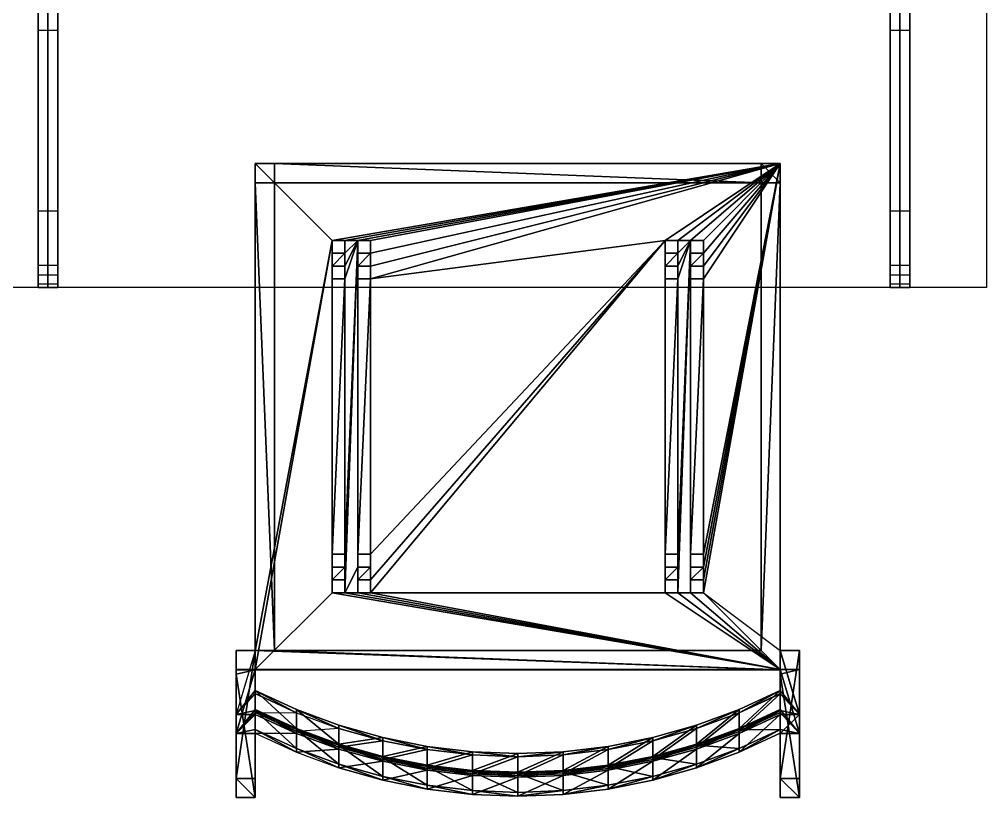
# Model space of a CAD drawing. Header units: millimetres. Extents: x -733 to 3323, y -1110 to 1290.
# Drawn here: x -22 to 733, y -798 to -191 of the extents above; entities that cross this region are included whole.
import ezdxf

# ---------------------------------------------------------------- set-up
doc = ezdxf.new("R2010")
doc.units = ezdxf.units.MM
for name, color, linetype, true_color in [('3d', 18, 'Continuous', 0x000000), ('Chair', 18, 'Continuous', 0x000000), ('Table', 18, 'Continuous', 0x000000)]:
    doc.layers.add(name, color=color, linetype=linetype, true_color=true_color)

msp = doc.modelspace()

# ---------------------------------------------------------------- linework, layer by layer
at = {"layer": '3d'}
for p, q in [((-7.7, -400, 950), (-7.7, -7.7, 950)), ((7.7, -400, 950), (7.7, -7.7, 950)), ((657.7, -400, 950), (657.7, -7.7, 950)), ((673.1, -400, 950), (673.1, -7.7, 950))]:
    msp.add_line(p, q, dxfattribs=at)
for points in [[(-7.7, 340, 1200), (-7.7, 0, 1200), (-7.7, -340, 1200)], [(0, 340, 1200), (0, 0, 1200), (0, -340, 1200)], [(7.7, 340, 1200), (7.7, 0, 1200), (7.7, -340, 1200)], [(657.7, 340, 1200), (657.7, 0, 1200), (657.7, -340, 1200)], [(665.4, 340, 1200), (665.4, 0, 1200), (665.4, -340, 1200)], [(673.1, 340, 1200), (673.1, 0, 1200), (673.1, -340, 1200)], [(-7.7, -390, 700), (-7.7, -198.85, 700), (-7.7, -7.7, 700)], [(0, -390, 700), (0, -198.85, 700), (0, -7.7, 700)], [(7.7, -390, 700), (7.7, -198.85, 700), (7.7, -7.7, 700)], [(657.7, -390, 700), (657.7, -198.85, 700), (657.7, -7.7, 700)], [(665.4, -390, 700), (665.4, -198.85, 700), (665.4, -7.7, 700)], [(673.1, -390, 700), (673.1, -198.85, 700), (673.1, -7.7, 700)], [(-7.7, -198.85, 700), (0, -198.85, 700), (7.7, -198.85, 700)], [(657.7, -198.85, 700), (665.4, -198.85, 700), (673.1, -198.85, 700)], [(-7.7, -340, 1200), (0, -340, 1200), (7.7, -340, 1200)], [(657.7, -340, 1200), (665.4, -340, 1200), (673.1, -340, 1200)], [(-7.7, -382.43, 1186.48), (0, -382.43, 1186.48), (7.7, -382.43, 1186.48)], [(657.7, -382.43, 1186.48), (665.4, -382.43, 1186.48), (673.1, -382.43, 1186.48)], [(-7.7, -390, 700), (0, -390, 700), (7.7, -390, 700)], [(657.7, -390, 700), (665.4, -390, 700), (673.1, -390, 700)], [(-7.7, -397.07, 702.25), (0, -397.07, 702.25), (7.7, -397.07, 702.25)], [(-7.7, -400, 1153.85), (0, -400, 1153.85), (7.7, -400, 1153.85)], [(-7.7, -400, 1153.85), (-7.7, -400, 930.77), (-7.7, -400, 707.69)], [(-7.7, -400, 707.69), (0, -400, 707.69), (7.7, -400, 707.69)], [(-7.7, -400, 930.77), (0, -400, 930.77), (7.7, -400, 930.77)], [(0, -400, 1153.85), (0, -400, 930.77), (0, -400, 707.69)], [(7.7, -400, 1153.85), (7.7, -400, 930.77), (7.7, -400, 707.69)], [(657.7, -397.07, 702.25), (665.4, -397.07, 702.25), (673.1, -397.07, 702.25)], [(657.7, -400, 1153.85), (665.4, -400, 1153.85), (673.1, -400, 1153.85)], [(657.7, -400, 1153.85), (657.7, -400, 930.77), (657.7, -400, 707.69)], [(657.7, -400, 707.69), (665.4, -400, 707.69), (673.1, -400, 707.69)], [(657.7, -400, 930.77), (665.4, -400, 930.77), (673.1, -400, 930.77)], [(665.4, -400, 1153.85), (665.4, -400, 930.77), (665.4, -400, 707.69)], [(673.1, -400, 1153.85), (673.1, -400, 930.77), (673.1, -400, 707.69)]]:
    msp.add_open_spline(points, degree=2, dxfattribs=at)
at = {"layer": '3d', "extrusion": (1, 0, 0)}
for points in [[(-7.7, -340, 1200), (-7.7, -400, 1200), (-7.7, -400, 1153.85)], [(7.7, -340, 1200), (7.7, -400, 1200), (7.7, -400, 1153.85)], [(657.7, -340, 1200), (657.7, -400, 1200), (657.7, -400, 1153.85)], [(665.4, -340, 1200), (665.4, -400, 1200), (665.4, -400, 1153.85)], [(673.1, -340, 1200), (673.1, -400, 1200), (673.1, -400, 1153.85)]]:
    msp.add_rational_spline(points, [1, 0.707106781187, 1], degree=2, dxfattribs=at)
at = {"layer": '3d', "extrusion": (1, 8.82144e-19, -1.14679e-18)}
msp.add_rational_spline([(0, -340, 1200), (0, -400, 1200), (0, -400, 1153.85)], [1, 0.707106781187, 1], degree=2, dxfattribs=at)
at = {"layer": '3d', "extrusion": (-1, 0, 0)}
for points in [[(-7.7, -400, 707.69), (-7.7, -400, 700), (-7.7, -390, 700)], [(7.7, -400, 707.69), (7.7, -400, 700), (7.7, -390, 700)], [(657.7, -400, 707.69), (657.7, -400, 700), (657.7, -390, 700)], [(665.4, -400, 707.69), (665.4, -400, 700), (665.4, -390, 700)], [(673.1, -400, 707.69), (673.1, -400, 700), (673.1, -390, 700)]]:
    msp.add_rational_spline(points, [1, 0.707106781187, 1], degree=2, dxfattribs=at)
at = {"layer": '3d', "extrusion": (-1, -5.29287e-18, -6.88073e-18)}
msp.add_rational_spline([(0, -400, 707.69), (0, -400, 700), (0, -390, 700)], [1, 0.707106781187, 1], degree=2, dxfattribs=at)
at = {"layer": 'Table'}
for p, q in [((0, 400, 700), (0, -400, 700)), ((0, 400, 680), (0, -400, 680))]:
    msp.add_line(p, q, dxfattribs=at)
for points in [[(733.1, 400, 700), (733.1, 0, 700), (733.1, -400, 700)], [(733.1, 400, 680), (733.1, 0, 680), (733.1, -400, 680)], [(733.1, 400, 690), (733.1, 0, 690), (733.1, -400, 690)], [(733.1, -400, 700), (0, -400, 700), (-733.1, -400, 700)], [(733.1, -400, 680), (0, -400, 680), (-733.1, -400, 680)], [(733.1, -400, 690), (0, -400, 690), (-733.1, -400, 690)], [(0, -400, 700), (0, -400, 690), (0, -400, 680)], [(733.1, -400, 700), (733.1, -400, 690), (733.1, -400, 680)]]:
    msp.add_open_spline(points, degree=2, dxfattribs=at)

# ---------------------------------------------------------------- meshes
at = {"layer": 'Chair'}
mesh = msp.add_polyface(dxfattribs=at)
corners = [(161.91, -683.14, 435), (161.91, -318.14, 435), (176.91, -683.14, 435), (161.91, -303.14, 450), (161.91, -683.14, 450), (161.91, -698.14, 450), (231.91, -608.14, 450), (241.91, -363.14, 450), (231.91, -618.14, 450), (231.91, -628.14, 450), (231.91, -638.14, 450), (221.91, -638.14, 450), (221.91, -363.14, 450), (221.91, -373.14, 450), (221.91, -383.14, 450), (221.91, -393.14, 450), (221.91, -608.14, 450), (221.91, -618.14, 450), (221.91, -628.14, 450), (231.91, -393.14, 450), (161.91, -303.14, 450), (161.91, -683.14, 450), (161.91, -683.41, 452), (231.91, -618.14, 452), (221.91, -618.14, 452), (221.91, -628.14, 452), (231.91, -628.14, 452), (231.91, -393.14, 452), (221.91, -393.14, 452), (221.91, -608.14, 452), (231.91, -608.14, 452), (161.91, -683.41, 452), (161.91, -698.14, 452), (221.91, -363.14, 452), (221.91, -638.14, 452), (221.91, -383.14, 452), (221.91, -638.14, 450), (221.91, -628.14, 450), (221.91, -628.14, 452), (221.91, -638.14, 452), (221.91, -628.14, 452), (221.91, -628.14, 450), (231.91, -628.14, 450), (231.91, -628.14, 452), (231.91, -638.14, 452), (231.91, -628.14, 452), (231.91, -628.14, 450), (231.91, -638.14, 450), (231.91, -618.14, 452), (231.91, -608.14, 452), (231.91, -608.14, 450), (231.91, -618.14, 450), (231.91, -618.14, 452), (231.91, -618.14, 450), (221.91, -618.14, 450), (221.91, -618.14, 452), (221.91, -618.14, 450), (221.91, -608.14, 450), (221.91, -608.14, 452), (221.91, -618.14, 452), (221.91, -608.14, 452), (221.91, -608.14, 450), (231.91, -608.14, 450), (231.91, -608.14, 452), (176.91, -318.14, 435), (176.91, -318.14, 450), (176.91, -683.14, 450), (176.91, -683.14, 435), (161.91, -318.14, 435), (161.91, -683.14, 435), (161.91, -683.14, 450)]
mesh.append_faces([[corners[k] for k in face] for face in [(0, 1, 2, 2), (3, 4, 5, 5), (6, 7, 8, 8), (8, 7, 9, 9), (9, 7, 10, 10), (11, 5, 12, 12), (11, 13, 14, 14), (11, 14, 15, 15), (11, 15, 16, 16), (11, 16, 17, 17), (11, 17, 18, 18), (8, 18, 17, 17), (18, 8, 9, 9), (19, 16, 15, 15), (16, 19, 6, 6), (20, 21, 22, 22), (23, 24, 25, 25), (25, 26, 23, 23), (27, 28, 29, 29), (29, 30, 27, 27), (31, 32, 33, 33), (34, 33, 32, 32), (34, 28, 35, 35), (34, 29, 28, 28), (34, 24, 29, 29), (34, 25, 24, 24), (36, 37, 38, 38), (38, 39, 36, 36), (40, 41, 42, 42), (42, 43, 40, 40), (44, 45, 46, 46), (46, 47, 44, 44), (48, 49, 50, 50), (50, 51, 48, 48), (52, 53, 54, 54), (54, 55, 52, 52), (56, 57, 58, 58), (58, 59, 56, 56), (60, 61, 62, 62), (62, 63, 60, 60), (64, 65, 66, 66), (66, 67, 64, 64), (68, 69, 70, 70)]])
mesh = msp.add_polyface(dxfattribs=at)
corners = [(176.91, -318.14, -15), (161.91, -318.14, -15), (161.91, -303.14, -15), (176.91, -303.14, -15), (161.91, -318.14, 435), (161.91, -318.14, -15), (176.91, -318.14, -15), (176.91, -318.14, 435), (176.91, -318.14, 435), (176.91, -683.14, 435), (161.91, -318.14, 435), (161.91, -698.14, 450), (161.91, -303.14, 450), (221.91, -363.14, 450), (231.91, -363.14, 450), (241.91, -363.14, 450), (231.91, -373.14, 450), (231.91, -383.14, 450), (231.91, -393.14, 450), (221.91, -638.14, 450), (221.91, -373.14, 450), (221.91, -383.14, 450), (161.91, -683.41, 452), (161.91, -303.14, 452), (161.91, -303.14, 450), (231.91, -373.14, 452), (221.91, -373.14, 452), (221.91, -383.14, 452), (231.91, -383.14, 452), (161.91, -303.14, 452), (161.91, -683.41, 452), (221.91, -363.14, 452), (241.91, -363.14, 452), (231.91, -393.14, 452), (231.91, -608.14, 452), (221.91, -638.14, 452), (176.91, -303.14, 435), (176.91, -303.14, -15), (161.91, -303.14, -15), (161.91, -303.14, 450), (221.91, -383.14, 452), (221.91, -383.14, 450), (231.91, -383.14, 450), (231.91, -383.14, 452), (231.91, -393.14, 452), (231.91, -383.14, 452), (231.91, -383.14, 450), (231.91, -393.14, 450), (231.91, -393.14, 452), (231.91, -393.14, 450), (221.91, -393.14, 450), (221.91, -393.14, 452), (221.91, -393.14, 450), (221.91, -383.14, 450), (221.91, -383.14, 452), (221.91, -393.14, 452), (176.91, -318.14, -15), (176.91, -303.14, -15), (176.91, -303.14, 435), (176.91, -318.14, 435), (221.91, -363.14, 452), (221.91, -363.14, 450), (231.91, -363.14, 450), (231.91, -363.14, 452), (231.91, -373.14, 452), (231.91, -363.14, 452), (231.91, -363.14, 450), (231.91, -373.14, 450), (231.91, -373.14, 452), (231.91, -373.14, 450), (221.91, -373.14, 450), (221.91, -373.14, 452), (221.91, -373.14, 450), (221.91, -363.14, 450), (221.91, -363.14, 452), (221.91, -373.14, 452), (161.91, -683.14, 450), (161.91, -303.14, 450), (161.91, -318.14, 435), (161.91, -303.14, -15), (161.91, -318.14, -15)]
mesh.append_faces([[corners[k] for k in face] for face in [(0, 1, 2, 2), (2, 3, 0, 0), (4, 5, 6, 6), (6, 7, 4, 4), (8, 9, 10, 10), (11, 12, 13, 13), (14, 15, 16, 16), (16, 15, 17, 17), (17, 15, 18, 18), (19, 13, 20, 20), (16, 21, 20, 20), (21, 16, 17, 17), (22, 23, 24, 24), (25, 26, 27, 27), (27, 28, 25, 25), (29, 30, 31, 31), (25, 28, 32, 32), (33, 34, 32, 32), (35, 26, 31, 31), (35, 27, 26, 26), (36, 37, 38, 38), (38, 39, 36, 36), (40, 41, 42, 42), (42, 43, 40, 40), (44, 45, 46, 46), (46, 47, 44, 44), (48, 49, 50, 50), (50, 51, 48, 48), (52, 53, 54, 54), (54, 55, 52, 52), (56, 57, 58, 58), (58, 59, 56, 56), (60, 61, 62, 62), (62, 63, 60, 60), (64, 65, 66, 66), (66, 67, 64, 64), (68, 69, 70, 70), (70, 71, 68, 68), (72, 73, 74, 74), (74, 75, 72, 72), (76, 77, 78, 78), (77, 79, 80, 80), (80, 78, 77, 77)]])
mesh = msp.add_polyface(dxfattribs=at)
corners = [(556.91, -318.14, 435), (176.91, -318.14, 435), (176.91, -303.14, 435), (221.91, -363.14, 450), (161.91, -303.14, 450), (571.91, -303.14, 450), (231.91, -363.14, 450), (241.91, -363.14, 450), (251.91, -363.14, 450), (251.91, -373.14, 450), (251.91, -383.14, 450), (251.91, -393.14, 450), (241.91, -608.14, 450), (241.91, -373.14, 450), (241.91, -383.14, 450), (571.91, -303.14, 452), (571.91, -303.14, 450), (161.91, -303.14, 450), (161.91, -303.14, 452), (221.91, -363.14, 452), (571.91, -303.14, 452), (161.91, -303.14, 452), (231.91, -363.14, 452), (231.91, -373.14, 452), (241.91, -363.14, 452), (231.91, -383.14, 452), (231.91, -393.14, 452), (251.91, -393.14, 452), (251.91, -608.14, 452), (481.91, -363.14, 452), (241.91, -608.14, 452), (241.91, -373.14, 452), (241.91, -383.14, 452), (241.91, -393.14, 452), (251.91, -373.14, 452), (251.91, -383.14, 452), (161.91, -303.14, 450), (571.91, -303.14, 450), (176.91, -303.14, 435), (176.91, -318.14, 450), (176.91, -318.14, 435), (556.91, -318.14, 435), (556.91, -318.14, 450), (251.91, -393.14, 452), (251.91, -393.14, 450), (241.91, -393.14, 450), (241.91, -393.14, 452), (241.91, -393.14, 450), (241.91, -383.14, 450), (241.91, -383.14, 452), (241.91, -393.14, 452), (241.91, -383.14, 452), (241.91, -383.14, 450), (251.91, -383.14, 450), (251.91, -383.14, 452), (251.91, -393.14, 452), (251.91, -383.14, 452), (251.91, -383.14, 450), (251.91, -393.14, 450), (251.91, -373.14, 452), (251.91, -373.14, 450), (241.91, -373.14, 450), (241.91, -373.14, 452), (241.91, -373.14, 450), (241.91, -363.14, 450), (241.91, -363.14, 452), (241.91, -373.14, 452), (241.91, -363.14, 452), (241.91, -363.14, 450), (251.91, -363.14, 450), (251.91, -363.14, 452), (251.91, -373.14, 452), (251.91, -363.14, 452), (251.91, -363.14, 450), (251.91, -373.14, 450)]
mesh.append_faces([[corners[k] for k in face] for face in [(0, 1, 2, 2), (3, 4, 5, 5), (3, 5, 6, 6), (6, 5, 7, 7), (7, 5, 8, 8), (8, 5, 9, 9), (9, 5, 10, 10), (10, 5, 11, 11), (12, 7, 13, 13), (12, 13, 14, 14), (9, 14, 13, 13), (14, 9, 10, 10), (15, 16, 17, 17), (17, 18, 15, 15), (19, 20, 21, 21), (19, 22, 20, 20), (22, 23, 24, 24), (25, 26, 24, 24), (27, 28, 29, 29), (30, 31, 24, 24), (30, 32, 31, 31), (30, 33, 32, 32), (34, 31, 32, 32), (32, 35, 34, 34), (36, 37, 38, 38), (39, 40, 41, 41), (41, 42, 39, 39), (43, 44, 45, 45), (45, 46, 43, 43), (47, 48, 49, 49), (49, 50, 47, 47), (51, 52, 53, 53), (53, 54, 51, 51), (55, 56, 57, 57), (57, 58, 55, 55), (59, 60, 61, 61), (61, 62, 59, 59), (63, 64, 65, 65), (65, 66, 63, 63), (67, 68, 69, 69), (69, 70, 67, 67), (71, 72, 73, 73), (73, 74, 71, 71)]])
mesh = msp.add_polyface(dxfattribs=at)
corners = [(176.91, -303.14, 435), (556.91, -303.14, 435), (556.91, -318.14, 435), (251.91, -393.14, 450), (571.91, -303.14, 450), (481.91, -363.14, 450), (491.91, -363.14, 450), (501.91, -363.14, 450), (491.91, -373.14, 450), (491.91, -383.14, 450), (491.91, -393.14, 450), (501.91, -638.14, 450), (501.91, -373.14, 450), (481.91, -383.14, 450), (481.91, -373.14, 450), (231.91, -363.14, 452), (241.91, -363.14, 452), (571.91, -303.14, 452), (251.91, -363.14, 452), (251.91, -373.14, 452), (251.91, -383.14, 452), (251.91, -393.14, 452), (481.91, -363.14, 452), (491.91, -363.14, 452), (491.91, -373.14, 452), (501.91, -363.14, 452), (491.91, -383.14, 452), (491.91, -393.14, 452), (491.91, -608.14, 452), (481.91, -638.14, 452), (481.91, -373.14, 452), (501.91, -638.14, 452), (501.91, -373.14, 452), (481.91, -383.14, 452), (556.91, -303.14, 435), (176.91, -303.14, 435), (571.91, -303.14, 450), (501.91, -373.14, 450), (501.91, -363.14, 450), (501.91, -363.14, 452), (501.91, -373.14, 452), (501.91, -393.14, 450), (501.91, -383.14, 450), (501.91, -383.14, 452), (501.91, -393.14, 452), (481.91, -393.14, 450), (481.91, -383.14, 450), (481.91, -383.14, 452), (481.91, -393.14, 452), (481.91, -383.14, 452), (481.91, -383.14, 450), (491.91, -383.14, 450), (491.91, -383.14, 452), (491.91, -393.14, 452), (491.91, -383.14, 452), (491.91, -383.14, 450), (491.91, -393.14, 450), (491.91, -393.14, 452), (491.91, -393.14, 450), (481.91, -393.14, 450), (481.91, -393.14, 452), (491.91, -373.14, 452), (491.91, -363.14, 452), (491.91, -363.14, 450), (491.91, -373.14, 450), (491.91, -373.14, 452), (491.91, -373.14, 450), (481.91, -373.14, 450), (481.91, -373.14, 452), (481.91, -373.14, 450), (481.91, -363.14, 450), (481.91, -363.14, 452), (481.91, -373.14, 452), (481.91, -363.14, 452), (481.91, -363.14, 450), (491.91, -363.14, 450), (491.91, -363.14, 452)]
mesh.append_faces([[corners[k] for k in face] for face in [(0, 1, 2, 2), (3, 4, 5, 5), (6, 7, 8, 8), (8, 7, 9, 9), (9, 7, 10, 10), (11, 7, 12, 12), (8, 13, 14, 14), (13, 8, 9, 9), (15, 16, 17, 17), (16, 18, 17, 17), (18, 19, 17, 17), (19, 20, 17, 17), (20, 21, 17, 17), (21, 22, 17, 17), (23, 24, 25, 25), (24, 26, 25, 25), (26, 27, 25, 25), (27, 28, 25, 25), (29, 30, 22, 22), (31, 32, 25, 25), (24, 30, 33, 33), (33, 26, 24, 24), (34, 35, 36, 36), (37, 38, 39, 39), (39, 40, 37, 37), (41, 42, 43, 43), (43, 44, 41, 41), (45, 46, 47, 47), (47, 48, 45, 45), (49, 50, 51, 51), (51, 52, 49, 49), (53, 54, 55, 55), (55, 56, 53, 53), (57, 58, 59, 59), (59, 60, 57, 57), (61, 62, 63, 63), (63, 64, 61, 61), (65, 66, 67, 67), (67, 68, 65, 65), (69, 70, 71, 71), (71, 72, 69, 69), (73, 74, 75, 75), (75, 76, 73, 73)]])
mesh = msp.add_polyface(dxfattribs=at)
corners = [(491.91, -393.14, 450), (501.91, -363.14, 450), (491.91, -608.14, 450), (491.91, -618.14, 450), (491.91, -628.14, 450), (491.91, -638.14, 450), (511.91, -608.14, 450), (511.91, -618.14, 450), (571.91, -303.14, 450), (511.91, -628.14, 450), (511.91, -638.14, 450), (481.91, -638.14, 450), (251.91, -638.14, 450), (481.91, -363.14, 450), (481.91, -373.14, 450), (481.91, -383.14, 450), (481.91, -393.14, 450), (481.91, -608.14, 450), (501.91, -638.14, 450), (501.91, -373.14, 450), (501.91, -383.14, 450), (501.91, -393.14, 450), (501.91, -608.14, 450), (571.91, -683.14, 450), (511.91, -393.14, 450), (491.91, -608.14, 452), (491.91, -618.14, 452), (501.91, -363.14, 452), (491.91, -628.14, 452), (491.91, -638.14, 452), (511.91, -608.14, 452), (511.91, -618.14, 452), (571.91, -303.14, 452), (511.91, -628.14, 452), (511.91, -638.14, 452), (481.91, -638.14, 452), (481.91, -383.14, 452), (481.91, -373.14, 452), (481.91, -393.14, 452), (481.91, -608.14, 452), (501.91, -638.14, 452), (501.91, -383.14, 452), (501.91, -373.14, 452), (501.91, -393.14, 452), (501.91, -608.14, 452), (571.91, -698.14, 452), (571.91, -683.41, 452), (511.91, -393.14, 452), (491.91, -393.14, 452), (556.91, -318.14, 435), (556.91, -683.14, 435), (556.91, -683.14, 450), (571.91, -683.14, 450), (571.91, -683.14, 435), (571.91, -318.14, 435), (571.91, -303.14, 452), (571.91, -683.41, 452), (571.91, -683.14, 450)]
mesh.append_faces([[corners[k] for k in face] for face in [(0, 1, 2, 2), (2, 1, 3, 3), (3, 1, 4, 4), (4, 1, 5, 5), (6, 7, 8, 8), (7, 9, 8, 8), (9, 10, 8, 8), (11, 12, 13, 13), (11, 13, 14, 14), (11, 14, 15, 15), (11, 15, 16, 16), (11, 16, 17, 17), (18, 5, 1, 1), (18, 19, 20, 20), (18, 20, 21, 21), (18, 21, 22, 22), (23, 8, 10, 10), (24, 21, 22, 22), (22, 6, 24, 24), (0, 17, 16, 16), (17, 0, 2, 2), (25, 26, 27, 27), (26, 28, 27, 27), (28, 29, 27, 27), (30, 31, 32, 32), (31, 33, 32, 32), (33, 34, 32, 32), (35, 36, 37, 37), (35, 38, 36, 36), (35, 39, 38, 38), (40, 27, 29, 29), (40, 41, 42, 42), (40, 43, 41, 41), (40, 44, 43, 43), (45, 32, 34, 34), (45, 46, 32, 32), (47, 43, 44, 44), (44, 30, 47, 47), (48, 38, 39, 39), (39, 25, 48, 48), (49, 50, 51, 51), (52, 53, 54, 54), (55, 56, 57, 57)]])
mesh = msp.add_polyface(dxfattribs=at)
corners = [(571.91, -318.14, -15), (556.91, -318.14, -15), (556.91, -303.14, -15), (571.91, -303.14, -15), (556.91, -318.14, 435), (556.91, -303.14, 435), (556.91, -303.14, -15), (556.91, -318.14, -15), (556.91, -318.14, -15), (571.91, -318.14, -15), (571.91, -318.14, 435), (556.91, -318.14, 435), (571.91, -318.14, 435), (556.91, -683.14, 435), (556.91, -318.14, 435), (481.91, -363.14, 450), (571.91, -303.14, 450), (491.91, -363.14, 450), (501.91, -363.14, 450), (511.91, -363.14, 450), (511.91, -373.14, 450), (511.91, -383.14, 450), (511.91, -393.14, 450), (511.91, -608.14, 450), (501.91, -383.14, 450), (501.91, -373.14, 450), (481.91, -363.14, 452), (491.91, -363.14, 452), (571.91, -303.14, 452), (501.91, -363.14, 452), (511.91, -363.14, 452), (511.91, -373.14, 452), (511.91, -383.14, 452), (511.91, -393.14, 452), (511.91, -608.14, 452), (501.91, -373.14, 452), (501.91, -383.14, 452), (571.91, -303.14, 450), (571.91, -303.14, -15), (556.91, -303.14, -15), (556.91, -303.14, 435), (556.91, -683.14, 450), (556.91, -318.14, 450), (556.91, -318.14, 435), (511.91, -373.14, 452), (511.91, -363.14, 452), (511.91, -363.14, 450), (511.91, -373.14, 450), (511.91, -373.14, 452), (511.91, -373.14, 450), (501.91, -373.14, 450), (501.91, -373.14, 452), (501.91, -363.14, 452), (501.91, -363.14, 450), (511.91, -363.14, 450), (511.91, -363.14, 452), (501.91, -383.14, 452), (501.91, -383.14, 450), (511.91, -383.14, 450), (511.91, -383.14, 452), (511.91, -393.14, 452), (511.91, -383.14, 450), (511.91, -383.14, 452), (511.91, -393.14, 450), (511.91, -393.14, 452), (501.91, -393.14, 450), (511.91, -393.14, 450), (501.91, -393.14, 452), (571.91, -318.14, -15), (571.91, -303.14, -15), (571.91, -318.14, 435), (571.91, -303.14, 450), (571.91, -683.14, 450), (571.91, -683.14, 450), (571.91, -303.14, 450), (571.91, -303.14, 452)]
mesh.append_faces([[corners[k] for k in face] for face in [(0, 1, 2, 2), (2, 3, 0, 0), (4, 5, 6, 6), (6, 7, 4, 4), (8, 9, 10, 10), (10, 11, 8, 8), (12, 13, 14, 14), (15, 16, 17, 17), (17, 16, 18, 18), (18, 16, 19, 19), (19, 20, 16, 16), (20, 21, 16, 16), (21, 22, 16, 16), (22, 23, 16, 16), (20, 24, 25, 25), (24, 20, 21, 21), (26, 27, 28, 28), (27, 29, 28, 28), (29, 30, 28, 28), (30, 31, 28, 28), (31, 32, 28, 28), (32, 33, 28, 28), (33, 34, 28, 28), (31, 35, 36, 36), (36, 32, 31, 31), (37, 38, 39, 39), (39, 40, 37, 37), (41, 42, 43, 43), (44, 45, 46, 46), (46, 47, 44, 44), (48, 49, 50, 50), (50, 51, 48, 48), (52, 53, 54, 54), (54, 55, 52, 52), (56, 57, 58, 58), (58, 56, 59, 59), (60, 61, 62, 62), (61, 60, 63, 63), (64, 65, 66, 66), (65, 64, 67, 67), (68, 69, 70, 70), (71, 72, 70, 70), (70, 69, 71, 71), (73, 74, 75, 75)]])
mesh = msp.add_polyface(dxfattribs=at)
corners = [(556.91, -683.14, 435), (571.91, -318.14, 435), (571.91, -698.4, 435), (571.91, -683.14, 435), (481.91, -638.14, 450), (481.91, -608.14, 450), (481.91, -618.14, 450), (481.91, -628.14, 450), (501.91, -638.14, 450), (501.91, -618.14, 450), (501.91, -608.14, 450), (501.91, -628.14, 450), (511.91, -618.14, 450), (511.91, -628.14, 450), (491.91, -618.14, 450), (491.91, -628.14, 450), (481.91, -638.14, 452), (481.91, -618.14, 452), (481.91, -608.14, 452), (481.91, -628.14, 452), (501.91, -638.14, 452), (501.91, -618.14, 452), (501.91, -608.14, 452), (501.91, -628.14, 452), (511.91, -618.14, 452), (511.91, -628.14, 452), (491.91, -618.14, 452), (491.91, -628.14, 452), (501.91, -638.14, 450), (501.91, -628.14, 450), (501.91, -628.14, 452), (501.91, -628.14, 452), (511.91, -628.14, 450), (501.91, -628.14, 450), (511.91, -628.14, 452), (511.91, -638.14, 452), (511.91, -628.14, 450), (511.91, -628.14, 452), (481.91, -638.14, 450), (481.91, -628.14, 450), (481.91, -628.14, 452), (481.91, -628.14, 452), (481.91, -628.14, 450), (491.91, -628.14, 450), (491.91, -628.14, 452), (491.91, -638.14, 452), (491.91, -628.14, 452), (491.91, -628.14, 450), (491.91, -638.14, 450), (491.91, -618.14, 452), (491.91, -608.14, 452), (491.91, -608.14, 450), (491.91, -618.14, 450), (491.91, -618.14, 452), (491.91, -618.14, 450), (481.91, -618.14, 450), (481.91, -618.14, 452), (481.91, -618.14, 450), (481.91, -608.14, 450), (481.91, -608.14, 452), (481.91, -618.14, 452), (481.91, -608.14, 452), (481.91, -608.14, 450), (491.91, -608.14, 450), (491.91, -608.14, 452), (511.91, -618.14, 452), (511.91, -608.14, 450), (511.91, -608.14, 452), (511.91, -618.14, 450), (511.91, -618.14, 452), (501.91, -618.14, 450), (511.91, -618.14, 450), (501.91, -618.14, 452), (501.91, -618.14, 450), (501.91, -608.14, 452), (501.91, -608.14, 450), (501.91, -618.14, 452), (501.91, -608.14, 452), (511.91, -608.14, 450), (501.91, -608.14, 450), (511.91, -608.14, 452)]
mesh.append_faces([[corners[k] for k in face] for face in [(0, 1, 2, 2), (1, 3, 2, 2), (4, 5, 6, 6), (4, 6, 7, 7), (8, 9, 10, 10), (9, 8, 11, 11), (11, 12, 9, 9), (11, 13, 12, 12), (14, 7, 6, 6), (7, 14, 15, 15), (16, 17, 18, 18), (16, 19, 17, 17), (20, 21, 22, 22), (21, 20, 23, 23), (23, 24, 21, 21), (23, 25, 24, 24), (26, 17, 19, 19), (19, 27, 26, 26), (28, 29, 30, 30), (31, 32, 33, 33), (32, 31, 34, 34), (35, 36, 37, 37), (38, 39, 40, 40), (41, 42, 43, 43), (43, 44, 41, 41), (45, 46, 47, 47), (47, 48, 45, 45), (49, 50, 51, 51), (51, 52, 49, 49), (53, 54, 55, 55), (55, 56, 53, 53), (57, 58, 59, 59), (59, 60, 57, 57), (61, 62, 63, 63), (63, 64, 61, 61), (65, 66, 67, 67), (66, 65, 68, 68), (69, 70, 71, 71), (70, 69, 72, 72), (73, 74, 75, 75), (74, 76, 73, 73), (77, 78, 79, 79), (78, 77, 80, 80)]])
mesh = msp.add_polyface(dxfattribs=at)
corners = [(231.91, -393.14, 450), (241.91, -363.14, 450), (231.91, -608.14, 450), (231.91, -638.14, 450), (241.91, -618.14, 450), (251.91, -393.14, 450), (481.91, -363.14, 450), (251.91, -608.14, 450), (251.91, -628.14, 450), (251.91, -638.14, 450), (241.91, -638.14, 450), (241.91, -628.14, 450), (251.91, -618.14, 450), (241.91, -608.14, 450), (241.91, -383.14, 450), (241.91, -393.14, 450), (231.91, -608.14, 452), (231.91, -618.14, 452), (241.91, -363.14, 452), (231.91, -628.14, 452), (231.91, -638.14, 452), (241.91, -618.14, 452), (251.91, -608.14, 452), (251.91, -628.14, 452), (481.91, -363.14, 452), (251.91, -638.14, 452), (241.91, -638.14, 452), (241.91, -628.14, 452), (481.91, -638.14, 452), (251.91, -618.14, 452), (241.91, -608.14, 452), (251.91, -393.14, 452), (241.91, -393.14, 452), (241.91, -638.14, 450), (241.91, -628.14, 450), (241.91, -628.14, 452), (241.91, -638.14, 452), (241.91, -628.14, 452), (241.91, -628.14, 450), (251.91, -628.14, 450), (251.91, -628.14, 452), (251.91, -638.14, 452), (251.91, -628.14, 452), (251.91, -628.14, 450), (251.91, -638.14, 450), (251.91, -618.14, 452), (251.91, -608.14, 452), (251.91, -608.14, 450), (251.91, -618.14, 450), (251.91, -618.14, 452), (251.91, -618.14, 450), (241.91, -618.14, 450), (241.91, -618.14, 452), (241.91, -618.14, 450), (241.91, -608.14, 450), (241.91, -608.14, 452), (241.91, -618.14, 452), (241.91, -608.14, 452), (241.91, -608.14, 450), (251.91, -608.14, 450), (251.91, -608.14, 452)]
mesh.append_faces([[corners[k] for k in face] for face in [(0, 1, 2, 2), (3, 1, 4, 4), (5, 6, 7, 7), (7, 6, 8, 8), (8, 6, 9, 9), (10, 3, 4, 4), (10, 4, 11, 11), (12, 11, 4, 4), (11, 12, 8, 8), (8, 12, 7, 7), (1, 13, 4, 4), (13, 14, 15, 15), (13, 15, 5, 5), (13, 5, 7, 7), (16, 17, 18, 18), (17, 19, 18, 18), (19, 20, 18, 18), (20, 21, 18, 18), (22, 23, 24, 24), (23, 25, 24, 24), (26, 21, 20, 20), (26, 27, 21, 21), (28, 24, 25, 25), (29, 21, 27, 27), (27, 23, 29, 29), (23, 22, 29, 29), (18, 21, 30, 30), (30, 31, 32, 32), (30, 22, 31, 31), (33, 34, 35, 35), (35, 36, 33, 33), (37, 38, 39, 39), (39, 40, 37, 37), (41, 42, 43, 43), (43, 44, 41, 41), (45, 46, 47, 47), (47, 48, 45, 45), (49, 50, 51, 51), (51, 52, 49, 49), (53, 54, 55, 55), (55, 56, 53, 53), (57, 58, 59, 59), (59, 60, 57, 57)]])
mesh = msp.add_polyface(dxfattribs=at)
corners = [(472.41, -768.37, 694.18), (472.41, -765.91, 676.07), (506.54, -756.31, 677.37), (506.54, -758.77, 695.49), (402.38, -762.32, 676.55), (366.91, -763.71, 676.36), (366.91, -766.17, 694.48), (402.38, -764.79, 694.67), (437.62, -758.16, 677.12), (437.62, -760.63, 695.24), (472.41, -751.26, 678.06), (472.41, -753.72, 696.18), (506.54, -741.66, 679.36), (506.54, -744.12, 697.48), (539.77, -729.42, 681.03), (437.62, -758.16, 677.12), (472.41, -751.26, 678.06), (437.62, -772.81, 675.13), (472.41, -765.91, 676.07), (506.54, -741.66, 679.36), (506.54, -756.31, 677.37), (161.91, -683.14, 435), (176.91, -683.14, 435), (571.91, -698.4, 435), (556.91, -683.14, 435), (161.91, -698.14, 450), (221.91, -638.14, 450), (571.91, -698.14, 450), (251.91, -638.14, 450), (481.91, -638.14, 450), (491.91, -638.14, 450), (571.91, -698.14, 450), (161.91, -698.14, 451.17), (571.91, -698.14, 451.17), (571.91, -698.14, 452), (161.91, -698.14, 452), (571.91, -698.14, 452), (481.91, -638.14, 452), (251.91, -638.14, 452), (491.91, -638.14, 452), (501.91, -638.14, 452), (437.62, -775.28, 693.25), (472.41, -753.72, 696.18), (437.62, -760.63, 695.24), (472.41, -768.37, 694.18), (506.54, -744.12, 697.48), (506.54, -758.77, 695.49), (506.54, -774.92, 814.35), (539.77, -747.94, 818), (506.54, -760.19, 816.35), (506.54, -757.25, 794.61), (472.41, -766.85, 793.31), (472.41, -769.79, 815.05), (506.54, -760.19, 816.35), (472.41, -766.85, 793.31), (506.54, -757.25, 794.61), (506.54, -771.98, 792.62), (161.91, -698.14, 450), (161.91, -698.4, 450), (571.91, -698.4, 450), (571.91, -698.14, 450), (571.91, -698.4, 435), (571.91, -698.4, 450), (161.91, -698.4, 450), (501.91, -628.14, 452), (501.91, -638.14, 452), (501.91, -638.14, 450), (511.91, -628.14, 450), (511.91, -638.14, 452), (511.91, -638.14, 450), (511.91, -638.14, 452), (511.91, -638.14, 450), (501.91, -638.14, 450), (501.91, -638.14, 452), (481.91, -628.14, 452), (481.91, -638.14, 452), (481.91, -638.14, 450), (491.91, -638.14, 452), (491.91, -638.14, 450), (481.91, -638.14, 450), (481.91, -638.14, 452)]
mesh.append_faces([[corners[k] for k in face] for face in [(0, 1, 2, 2), (2, 3, 0, 0), (4, 5, 6, 6), (6, 7, 4, 4), (8, 4, 7, 7), (7, 9, 8, 8), (10, 8, 9, 9), (9, 11, 10, 10), (12, 10, 11, 11), (11, 13, 12, 12), (14, 12, 13, 13), (15, 16, 17, 17), (16, 18, 17, 17), (16, 19, 18, 18), (19, 20, 18, 18), (21, 22, 23, 23), (22, 24, 23, 23), (25, 26, 27, 27), (27, 28, 29, 29), (27, 29, 30, 30), (31, 32, 33, 33), (33, 34, 35, 35), (36, 37, 38, 38), (36, 39, 37, 37), (36, 40, 39, 39), (41, 42, 43, 43), (41, 44, 42, 42), (44, 45, 42, 42), (44, 46, 45, 45), (47, 48, 49, 49), (50, 51, 52, 52), (52, 53, 50, 50), (54, 55, 56, 56), (57, 58, 59, 59), (59, 57, 60, 60), (61, 62, 63, 63), (64, 65, 66, 66), (67, 68, 69, 69), (70, 71, 72, 72), (72, 73, 70, 70), (74, 75, 76, 76), (77, 78, 79, 79), (79, 80, 77, 77)]])
mesh = msp.add_polyface(dxfattribs=at)
corners = [(227.28, -756.31, 677.37), (261.41, -765.91, 676.07), (261.41, -768.37, 694.18), (227.28, -758.77, 695.49), (194.05, -744.07, 679.03), (261.41, -753.72, 696.18), (261.41, -751.26, 678.06), (227.28, -741.66, 679.36), (227.28, -744.12, 697.48), (296.2, -760.63, 695.24), (296.2, -758.16, 677.12), (331.44, -764.79, 694.67), (331.44, -762.32, 676.55), (366.91, -766.17, 694.48), (366.91, -763.71, 676.36), (194.05, -729.42, 681.03), (227.28, -741.66, 679.36), (227.28, -756.31, 677.37), (261.41, -751.26, 678.06), (261.41, -765.91, 676.07), (296.2, -758.16, 677.12), (296.2, -772.81, 675.13), (571.91, -698.4, 435), (161.91, -698.4, 435), (161.91, -683.14, 435), (571.91, -698.14, 450), (221.91, -638.14, 450), (231.91, -638.14, 450), (241.91, -638.14, 450), (251.91, -638.14, 450), (161.91, -698.14, 451.17), (571.91, -698.14, 450), (161.91, -698.14, 450), (571.91, -698.14, 451.17), (161.91, -698.14, 452), (161.91, -698.14, 452), (571.91, -698.14, 452), (221.91, -638.14, 452), (231.91, -638.14, 452), (241.91, -638.14, 452), (251.91, -638.14, 452), (194.05, -746.53, 697.15), (227.28, -758.77, 695.49), (227.28, -744.12, 697.48), (261.41, -753.72, 696.18), (261.41, -768.37, 694.18), (296.2, -760.63, 695.24), (296.2, -775.28, 693.25), (331.44, -764.79, 694.67), (227.28, -774.92, 814.35), (261.41, -769.79, 815.05), (227.28, -760.19, 816.35), (261.41, -769.79, 815.05), (261.41, -766.85, 793.31), (227.28, -757.25, 794.61), (227.28, -760.19, 816.35), (194.05, -745.01, 796.26), (227.28, -757.25, 794.61), (227.28, -771.98, 792.62), (231.91, -638.14, 452), (231.91, -638.14, 450), (221.91, -638.14, 450), (221.91, -638.14, 452), (251.91, -638.14, 452), (251.91, -638.14, 450), (241.91, -638.14, 450), (241.91, -638.14, 452), (161.91, -698.4, 450), (161.91, -698.4, 435), (571.91, -698.4, 435), (556.91, -683.14, 450), (556.91, -683.14, 435), (176.91, -683.14, 435), (176.91, -683.14, 450)]
mesh.append_faces([[corners[k] for k in face] for face in [(0, 1, 2, 2), (2, 3, 0, 0), (4, 0, 3, 3), (5, 6, 7, 7), (7, 8, 5, 5), (9, 10, 6, 6), (6, 5, 9, 9), (11, 12, 10, 10), (10, 9, 11, 11), (13, 14, 12, 12), (12, 11, 13, 13), (15, 16, 17, 17), (16, 18, 17, 17), (18, 19, 17, 17), (18, 20, 19, 19), (20, 21, 19, 19), (22, 23, 24, 24), (25, 26, 27, 27), (25, 27, 28, 28), (25, 28, 29, 29), (30, 31, 32, 32), (33, 34, 30, 30), (35, 36, 37, 37), (36, 38, 37, 37), (36, 39, 38, 38), (36, 40, 39, 39), (41, 42, 43, 43), (42, 44, 43, 43), (42, 45, 44, 44), (45, 46, 44, 44), (45, 47, 46, 46), (47, 48, 46, 46), (49, 50, 51, 51), (52, 53, 54, 54), (54, 55, 52, 52), (56, 57, 58, 58), (59, 60, 61, 61), (61, 62, 59, 59), (63, 64, 65, 65), (65, 66, 63, 63), (67, 68, 69, 69), (70, 71, 72, 72), (72, 73, 70, 70)]])
mesh = msp.add_polyface(dxfattribs=at)
corners = [(571.91, -783.14), (571.91, -683.14, 435), (586.91, -683.14, 435), (586.91, -798.14), (586.91, -698.06, 451.51), (571.91, -701.72, 435), (571.91, -698.4, 450), (571.91, -698.14, 451.17), (571.91, -698.06, 451.51), (571.91, -701.72, 435), (571.91, -698.4, 450), (571.91, -698.4, 435), (571.91, -783.14), (571.91, -698.14, 452), (586.91, -748.14, 820), (571.91, -729.27, 681.05), (571.91, -714.62, 683.04), (539.77, -729.42, 681.03), (539.77, -731.88, 699.15), (539.77, -731.88, 699.15), (571.91, -716.81, 699.17), (571.91, -717.08, 701.16), (571.91, -714.62, 683.04), (571.91, -729.27, 681.05), (539.77, -744.07, 679.03), (571.91, -730.2, 798.26), (571.91, -717.08, 701.16), (571.91, -731.73, 699.17), (586.91, -733.14, 820), (586.91, -683.14, 450), (571.91, -683.14, 450), (571.91, -683.41, 452), (571.91, -714.62, 683.04), (571.91, -716.81, 699.17), (571.91, -717.08, 701.16), (571.91, -730.2, 798.26), (571.91, -733.14, 820), (571.91, -698.14, 450), (571.91, -683.41, 452), (571.91, -683.14, 450), (571.91, -698.06, 451.51), (571.91, -698.14, 451.17), (571.91, -698.14, 452), (586.91, -783.14), (586.91, -683.14, 435), (586.91, -683.14, 450), (586.91, -698.06, 451.51), (586.91, -733.14, 820), (586.91, -748.14, 820), (571.91, -698.14, 450), (491.91, -638.14, 450), (501.91, -638.14, 450), (511.91, -638.14, 450), (571.91, -683.14, 450), (571.91, -698.14, 452), (571.91, -698.14, 451.17), (571.91, -698.06, 451.51), (571.91, -698.14, 452), (511.91, -638.14, 452), (501.91, -638.14, 452), (539.77, -746.53, 697.15), (571.91, -717.08, 701.16), (539.77, -731.88, 699.15), (571.91, -731.73, 699.17), (571.91, -683.14, 450), (571.91, -683.14, 435), (571.91, -698.4, 435), (571.91, -698.14, 450), (571.91, -698.4, 450), (571.91, -714.62, 683.04), (571.91, -683.41, 452), (571.91, -698.14, 452), (571.91, -729.27, 681.05)]
mesh.append_faces([[corners[k] for k in face] for face in [(0, 1, 2, 2), (3, 4, 5, 5), (4, 6, 5, 5), (4, 7, 6, 6), (4, 8, 7, 7), (9, 10, 11, 11), (12, 9, 11, 11), (13, 8, 4, 4), (4, 14, 13, 13), (14, 15, 13, 13), (16, 17, 18, 18), (19, 20, 16, 16), (19, 21, 20, 20), (22, 23, 24, 24), (25, 26, 27, 27), (28, 29, 30, 30), (30, 31, 28, 28), (31, 32, 28, 28), (32, 33, 28, 28), (33, 34, 28, 28), (34, 35, 28, 28), (35, 36, 28, 28), (37, 38, 39, 39), (38, 37, 40, 40), (40, 37, 41, 41), (42, 38, 40, 40), (43, 44, 45, 45), (46, 45, 47, 47), (47, 48, 46, 46), (29, 2, 1, 1), (1, 30, 29, 29), (49, 50, 51, 51), (49, 51, 52, 52), (49, 52, 53, 53), (54, 55, 56, 56), (57, 58, 59, 59), (60, 61, 62, 62), (60, 63, 61, 61), (64, 65, 66, 66), (66, 67, 64, 64), (66, 68, 67, 67), (69, 70, 71, 71), (71, 72, 69, 69)]])
mesh = msp.add_polyface(dxfattribs=at)
corners = [(161.91, -683.14, 435), (161.91, -783.14), (146.91, -783.14), (146.91, -698.4, 435), (146.91, -683.14, 435), (146.91, -783.14), (146.91, -798.14), (146.91, -701.72, 435), (161.91, -729.27, 681.05), (146.91, -748.14, 820), (161.91, -731.73, 699.17), (161.91, -744.93, 796.27), (161.91, -747.87, 818.01), (161.91, -748.14, 820), (146.91, -698.06, 451.51), (146.91, -748.14, 820), (146.91, -733.14, 820), (161.91, -733.14, 820), (146.91, -733.14, 820), (146.91, -748.14, 820), (161.91, -748.14, 820), (161.91, -798.14), (146.91, -798.14), (146.91, -783.14), (161.91, -783.14), (146.91, -701.72, 435), (146.91, -798.14), (161.91, -798.14), (161.91, -698.4, 435), (161.91, -698.4, 450), (161.91, -783.14), (161.91, -798.14), (161.91, -748.14, 820), (161.91, -747.87, 818.01), (161.91, -733.14, 820), (227.28, -758.77, 695.49), (194.05, -746.53, 697.15), (194.05, -744.07, 679.03), (161.91, -729.27, 681.05), (161.91, -731.73, 699.17), (227.28, -744.12, 697.48), (227.28, -741.66, 679.36), (194.05, -729.42, 681.03), (194.05, -731.88, 699.15), (161.91, -714.62, 683.04), (194.05, -729.42, 681.03), (194.05, -744.07, 679.03), (227.28, -756.31, 677.37), (161.91, -730.2, 798.26), (161.91, -731.73, 699.17), (161.91, -744.93, 796.27), (146.91, -733.14, 820), (161.91, -733.14, 820), (161.91, -730.2, 798.26), (161.91, -731.73, 699.17), (194.05, -731.88, 699.15), (194.05, -746.53, 697.15), (227.28, -744.12, 697.48), (194.05, -747.94, 818), (161.91, -733.14, 820), (161.91, -747.87, 818.01), (194.05, -762.68, 816.01), (227.28, -760.19, 816.35), (227.28, -774.92, 814.35), (227.28, -774.92, 814.35), (194.05, -759.74, 794.27), (194.05, -762.68, 816.01), (227.28, -760.19, 816.35), (227.28, -757.25, 794.61), (194.05, -745.01, 796.26), (194.05, -747.94, 818), (161.91, -730.2, 798.26), (161.91, -733.14, 820), (161.91, -733.14, 820), (161.91, -744.93, 796.27), (161.91, -730.2, 798.26), (161.91, -747.87, 818.01), (161.91, -744.93, 796.27), (161.91, -747.87, 818.01), (194.05, -759.74, 794.27), (161.91, -730.2, 798.26), (161.91, -744.93, 796.27), (194.05, -745.01, 796.26), (227.28, -771.98, 792.62)]
mesh.append_faces([[corners[k] for k in face] for face in [(0, 1, 2, 2), (3, 4, 5, 5), (5, 6, 7, 7), (8, 9, 10, 10), (10, 9, 11, 11), (11, 9, 12, 12), (12, 13, 9, 9), (14, 15, 16, 16), (17, 18, 19, 19), (19, 20, 17, 17), (21, 22, 23, 23), (23, 24, 21, 21), (25, 26, 27, 27), (28, 29, 30, 30), (29, 31, 30, 30), (32, 33, 34, 34), (35, 36, 37, 37), (38, 37, 36, 36), (36, 38, 39, 39), (40, 41, 42, 42), (42, 43, 40, 40), (44, 45, 46, 46), (45, 47, 46, 46), (48, 49, 50, 50), (51, 52, 53, 53), (54, 55, 56, 56), (56, 55, 57, 57), (58, 59, 60, 60), (60, 61, 58, 58), (61, 62, 58, 58), (61, 63, 62, 62), (64, 65, 66, 66), (67, 68, 69, 69), (69, 70, 67, 67), (70, 69, 71, 71), (71, 72, 70, 70), (73, 74, 75, 75), (74, 73, 76, 76), (77, 66, 65, 65), (66, 77, 78, 78), (79, 80, 81, 81), (80, 82, 79, 79), (82, 83, 79, 79)]])
mesh = msp.add_polyface(dxfattribs=at)
corners = [(146.91, -783.14), (146.91, -683.14, 435), (161.91, -683.14, 435), (146.91, -783.14), (146.91, -701.72, 435), (146.91, -698.4, 435), (146.91, -748.14, 820), (146.91, -698.06, 451.51), (161.91, -698.06, 451.51), (161.91, -698.14, 452), (161.91, -729.27, 681.05), (146.91, -698.4, 450), (146.91, -698.06, 451.51), (146.91, -683.14, 450), (146.91, -733.14, 820), (161.91, -798.14), (161.91, -698.4, 450), (146.91, -701.72, 435), (146.91, -698.4, 450), (161.91, -698.14, 451.17), (161.91, -783.14), (161.91, -683.14, 435), (161.91, -698.4, 435), (146.91, -683.14, 435), (194.05, -731.88, 699.15), (194.05, -729.42, 681.03), (161.91, -714.62, 683.04), (161.91, -716.81, 699.17), (161.91, -717.08, 701.16), (194.05, -744.07, 679.03), (161.91, -729.27, 681.05), (161.91, -714.62, 683.04), (161.91, -698.14, 452), (161.91, -698.06, 451.51), (161.91, -683.41, 452), (161.91, -683.14, 450), (161.91, -698.14, 450), (161.91, -698.14, 451.17), (161.91, -683.14, 450), (146.91, -683.14, 450), (161.91, -731.73, 699.17), (161.91, -730.2, 798.26), (161.91, -717.08, 701.16), (161.91, -683.41, 452), (146.91, -733.14, 820), (161.91, -714.62, 683.04), (161.91, -716.81, 699.17), (161.91, -717.08, 701.16), (161.91, -730.2, 798.26), (161.91, -729.27, 681.05), (161.91, -714.62, 683.04), (161.91, -716.81, 699.17), (194.05, -731.88, 699.15), (161.91, -717.08, 701.16), (161.91, -731.73, 699.17), (161.91, -698.4, 435), (161.91, -683.14, 450), (161.91, -683.14, 435), (161.91, -698.14, 450), (161.91, -698.4, 450), (161.91, -698.14, 451.17), (161.91, -698.06, 451.51), (161.91, -698.14, 452), (161.91, -698.14, 452), (161.91, -683.41, 452), (161.91, -714.62, 683.04), (161.91, -729.27, 681.05)]
mesh.append_faces([[corners[k] for k in face] for face in [(0, 1, 2, 2), (3, 4, 5, 5), (6, 7, 8, 8), (8, 6, 9, 9), (9, 6, 10, 10), (11, 12, 13, 13), (14, 13, 12, 12), (4, 11, 5, 5), (15, 16, 17, 17), (16, 18, 17, 17), (16, 7, 18, 18), (16, 19, 7, 7), (19, 8, 7, 7), (20, 21, 22, 22), (13, 23, 5, 5), (5, 11, 13, 13), (24, 25, 26, 26), (26, 24, 27, 27), (27, 24, 28, 28), (29, 30, 31, 31), (32, 33, 34, 34), (34, 35, 36, 36), (36, 34, 33, 33), (36, 33, 37, 37), (38, 2, 1, 1), (1, 39, 38, 38), (40, 41, 42, 42), (43, 39, 38, 38), (39, 43, 44, 44), (44, 45, 43, 43), (44, 46, 45, 45), (44, 47, 46, 46), (44, 48, 47, 47), (49, 50, 51, 51), (51, 42, 49, 49), (42, 49, 40, 40), (52, 53, 54, 54), (55, 56, 57, 57), (56, 55, 58, 58), (58, 22, 59, 59), (60, 61, 62, 62), (63, 64, 65, 65), (65, 66, 63, 63)]])
mesh = msp.add_polyface(dxfattribs=at)
corners = [(586.91, -683.14, 435), (586.91, -783.14), (571.91, -783.14), (586.91, -798.14), (571.91, -798.14), (571.91, -783.14), (586.91, -783.14), (571.91, -701.72, 435), (571.91, -798.14), (586.91, -798.14), (571.91, -698.4, 435), (571.91, -683.14, 435), (571.91, -783.14), (571.91, -798.14), (571.91, -701.72, 435), (571.91, -748.14, 820), (571.91, -733.14, 820), (571.91, -747.87, 818.01), (586.91, -748.14, 820), (571.91, -731.73, 699.17), (571.91, -729.27, 681.05), (571.91, -744.93, 796.27), (571.91, -747.87, 818.01), (571.91, -748.14, 820), (506.54, -758.77, 695.49), (506.54, -756.31, 677.37), (539.77, -744.07, 679.03), (539.77, -746.53, 697.15), (506.54, -744.12, 697.48), (539.77, -731.88, 699.15), (539.77, -729.42, 681.03), (571.91, -729.27, 681.05), (571.91, -731.73, 699.17), (506.54, -741.66, 679.36), (539.77, -729.42, 681.03), (506.54, -756.31, 677.37), (539.77, -744.07, 679.03), (571.91, -714.62, 683.04), (571.91, -731.73, 699.17), (571.91, -744.93, 796.27), (571.91, -730.2, 798.26), (586.91, -683.14, 450), (586.91, -698.06, 451.51), (586.91, -783.14), (586.91, -798.14), (506.54, -758.77, 695.49), (539.77, -731.88, 699.15), (506.54, -744.12, 697.48), (539.77, -746.53, 697.15), (506.54, -774.92, 814.35), (539.77, -762.68, 816.01), (539.77, -747.94, 818), (571.91, -733.14, 820), (571.91, -747.87, 818.01), (506.54, -774.92, 814.35), (506.54, -771.98, 792.62), (539.77, -759.74, 794.27), (539.77, -762.68, 816.01), (571.91, -744.93, 796.27), (571.91, -747.87, 818.01), (571.91, -744.93, 796.27), (571.91, -733.14, 820), (571.91, -730.2, 798.26), (571.91, -747.87, 818.01), (571.91, -730.2, 798.26), (539.77, -745.01, 796.26), (539.77, -747.94, 818), (571.91, -733.14, 820), (506.54, -757.25, 794.61), (506.54, -760.19, 816.35), (506.54, -757.25, 794.61), (539.77, -759.74, 794.27), (506.54, -771.98, 792.62), (539.77, -745.01, 796.26), (571.91, -744.93, 796.27), (571.91, -730.2, 798.26), (586.91, -733.14, 820), (571.91, -733.14, 820), (571.91, -748.14, 820), (586.91, -748.14, 820)]
mesh.append_faces([[corners[k] for k in face] for face in [(0, 1, 2, 2), (3, 4, 5, 5), (5, 6, 3, 3), (7, 8, 9, 9), (10, 11, 12, 12), (12, 13, 14, 14), (15, 16, 17, 17), (18, 19, 20, 20), (18, 21, 19, 19), (18, 22, 21, 21), (18, 23, 22, 22), (24, 25, 26, 26), (26, 27, 24, 24), (28, 29, 30, 30), (27, 26, 31, 31), (31, 32, 27, 27), (33, 34, 35, 35), (34, 36, 35, 35), (34, 37, 36, 36), (38, 39, 40, 40), (41, 42, 43, 43), (42, 44, 43, 43), (45, 46, 47, 47), (45, 48, 46, 46), (49, 50, 51, 51), (50, 52, 51, 51), (50, 53, 52, 52), (54, 55, 56, 56), (56, 57, 54, 54), (57, 56, 58, 58), (58, 59, 57, 57), (60, 61, 62, 62), (61, 60, 63, 63), (64, 65, 66, 66), (66, 67, 64, 64), (65, 68, 69, 69), (69, 66, 65, 65), (70, 71, 72, 72), (70, 73, 71, 71), (73, 74, 71, 71), (73, 74, 75, 75), (76, 77, 78, 78), (78, 79, 76, 76)]])
mesh = msp.add_polyface(dxfattribs=at)
corners = [(331.44, -776.97, 674.56), (366.91, -778.36, 674.37), (366.91, -780.83, 692.49), (331.44, -779.44, 692.68), (331.44, -776.97, 674.56), (296.2, -772.81, 675.13), (296.2, -775.28, 693.25), (261.41, -765.91, 676.07), (261.41, -768.37, 694.18), (296.2, -758.16, 677.12), (331.44, -762.32, 676.55), (296.2, -772.81, 675.13), (331.44, -776.97, 674.56), (366.91, -763.71, 676.36), (366.91, -778.36, 674.37), (296.2, -775.28, 693.25), (331.44, -779.44, 692.68), (331.44, -764.79, 694.67), (366.91, -766.17, 694.48), (366.91, -780.83, 692.49), (227.28, -774.92, 814.35), (261.41, -784.52, 813.06), (261.41, -769.79, 815.05), (296.2, -776.69, 814.11), (296.2, -791.43, 812.12), (331.44, -780.85, 813.55), (331.44, -795.59, 811.56), (366.91, -782.24, 813.36), (366.91, -796.97, 811.37), (194.05, -759.74, 794.27), (227.28, -771.98, 792.62), (227.28, -774.92, 814.35), (261.41, -781.58, 791.32), (261.41, -784.52, 813.06), (296.2, -788.49, 790.39), (296.2, -791.43, 812.12), (331.44, -792.65, 789.83), (331.44, -795.59, 811.56), (366.91, -794.04, 789.64), (366.91, -796.97, 811.37), (366.91, -782.24, 813.36), (366.91, -779.31, 791.63), (331.44, -777.92, 791.82), (331.44, -780.85, 813.55), (296.2, -773.76, 792.38), (296.2, -776.69, 814.11), (261.41, -766.85, 793.31), (261.41, -769.79, 815.05), (227.28, -757.25, 794.61), (261.41, -781.58, 791.32), (227.28, -771.98, 792.62), (261.41, -766.85, 793.31), (296.2, -788.49, 790.39), (296.2, -773.76, 792.38), (331.44, -792.65, 789.83), (331.44, -777.92, 791.82), (366.91, -794.04, 789.64), (366.91, -779.31, 791.63)]
mesh.append_faces([[corners[k] for k in face] for face in [(0, 1, 2, 2), (2, 3, 4, 4), (5, 4, 3, 3), (3, 6, 5, 5), (7, 5, 6, 6), (6, 8, 7, 7), (9, 10, 11, 11), (10, 12, 11, 11), (10, 13, 12, 12), (13, 14, 12, 12), (15, 16, 17, 17), (16, 18, 17, 17), (16, 19, 18, 18), (20, 21, 22, 22), (21, 23, 22, 22), (21, 24, 23, 23), (24, 25, 23, 23), (24, 26, 25, 25), (26, 27, 25, 25), (26, 28, 27, 27), (29, 30, 31, 31), (30, 32, 33, 33), (33, 31, 30, 30), (32, 34, 35, 35), (35, 33, 32, 32), (34, 36, 37, 37), (37, 35, 34, 34), (36, 38, 39, 39), (39, 37, 36, 36), (40, 41, 42, 42), (42, 43, 40, 40), (43, 42, 44, 44), (44, 45, 43, 43), (45, 44, 46, 46), (46, 47, 45, 45), (48, 49, 50, 50), (48, 51, 49, 49), (51, 52, 49, 49), (51, 53, 52, 52), (53, 54, 52, 52), (53, 55, 54, 54), (55, 56, 54, 54), (55, 57, 56, 56)]])
mesh = msp.add_polyface(dxfattribs=at)
corners = [(437.62, -775.28, 693.25), (437.62, -772.81, 675.13), (472.41, -765.91, 676.07), (472.41, -768.37, 694.18), (402.38, -779.44, 692.68), (402.38, -776.97, 674.56), (366.91, -780.83, 692.49), (366.91, -778.36, 674.37), (366.91, -763.71, 676.36), (402.38, -762.32, 676.55), (366.91, -778.36, 674.37), (402.38, -776.97, 674.56), (437.62, -758.16, 677.12), (437.62, -772.81, 675.13), (366.91, -780.83, 692.49), (402.38, -764.79, 694.67), (366.91, -766.17, 694.48), (402.38, -779.44, 692.68), (437.62, -760.63, 695.24), (437.62, -775.28, 693.25), (366.91, -796.97, 811.37), (402.38, -780.85, 813.55), (366.91, -782.24, 813.36), (402.38, -795.59, 811.56), (437.62, -776.69, 814.11), (437.62, -791.43, 812.12), (472.41, -769.79, 815.05), (472.41, -784.52, 813.06), (506.54, -760.19, 816.35), (506.54, -774.92, 814.35), (366.91, -796.97, 811.37), (366.91, -794.04, 789.64), (402.38, -792.65, 789.83), (402.38, -795.59, 811.56), (437.62, -788.49, 790.39), (437.62, -791.43, 812.12), (472.41, -781.58, 791.32), (472.41, -784.52, 813.06), (506.54, -771.98, 792.62), (506.54, -774.92, 814.35), (472.41, -766.85, 793.31), (437.62, -773.76, 792.38), (437.62, -776.69, 814.11), (472.41, -769.79, 815.05), (402.38, -777.92, 791.82), (402.38, -780.85, 813.55), (366.91, -779.31, 791.63), (366.91, -782.24, 813.36), (366.91, -779.31, 791.63), (402.38, -792.65, 789.83), (366.91, -794.04, 789.64), (402.38, -777.92, 791.82), (437.62, -788.49, 790.39), (437.62, -773.76, 792.38), (472.41, -781.58, 791.32), (472.41, -766.85, 793.31), (506.54, -771.98, 792.62)]
mesh.append_faces([[corners[k] for k in face] for face in [(0, 1, 2, 2), (2, 3, 0, 0), (4, 5, 1, 1), (1, 0, 4, 4), (6, 7, 5, 5), (5, 4, 6, 6), (8, 9, 10, 10), (9, 11, 10, 10), (9, 12, 11, 11), (12, 13, 11, 11), (14, 15, 16, 16), (14, 17, 15, 15), (17, 18, 15, 15), (17, 19, 18, 18), (20, 21, 22, 22), (20, 23, 21, 21), (23, 24, 21, 21), (23, 25, 24, 24), (25, 26, 24, 24), (25, 27, 26, 26), (27, 28, 26, 26), (27, 29, 28, 28), (30, 31, 32, 32), (32, 33, 30, 30), (33, 32, 34, 34), (34, 35, 33, 33), (35, 34, 36, 36), (36, 37, 35, 35), (37, 36, 38, 38), (38, 39, 37, 37), (40, 41, 42, 42), (42, 43, 40, 40), (41, 44, 45, 45), (45, 42, 41, 41), (44, 46, 47, 47), (47, 45, 44, 44), (48, 49, 50, 50), (48, 51, 49, 49), (51, 52, 49, 49), (51, 53, 52, 52), (53, 54, 52, 52), (53, 55, 54, 54), (55, 56, 54, 54)]])

doc.saveas('drawing.dxf')
